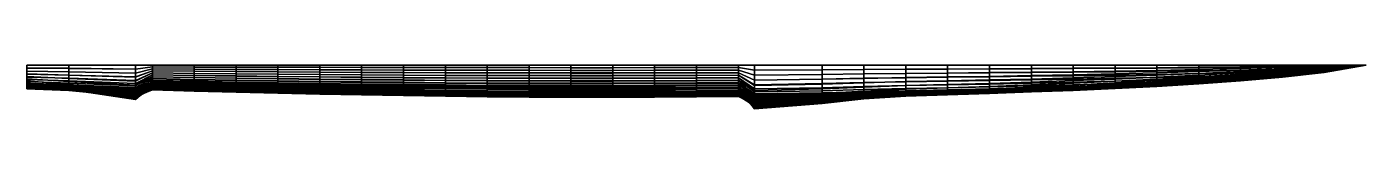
# Model space of a CAD drawing. Header units: millimetres. Extents: x 0 to 15000, y -4231 to -3738.
import ezdxf

# ---------------------------------------------------------------- set-up
doc = ezdxf.new("R2010")
doc.units = ezdxf.units.MM
doc.header["$MEASUREMENT"] = 0
doc.layers.add('Hulls Splitted mesh', color=18, linetype='Continuous', true_color=0x000000)

msp = doc.modelspace()

# ---------------------------------------------------------------- meshes
at = {"layer": 'Hulls Splitted mesh'}
mesh = msp.add_polyface(dxfattribs=at)
corners = [(0, -3738, -89), (469, -3738, -105), (469, -3775, -104), (0, -3772, -89), (469, -3813, -100), (0, -3806, -86), (469, -3851, -93), (0, -3840, -80), (469, -3886, -79), (0, -3873, -69), (469, -3917, -58), (0, -3902, -50), (469, -3941, -29), (0, -3924, -25), (469, -3959, 5), (0, -3941, 6), (469, -3971, 41), (0, -3953, 38), (469, -3981, 78), (0, -3963, 71), (469, -3989, 115), (0, -3971, 104), (469, -3997, 152), (0, -3978, 138), (469, -4003, 190), (0, -3985, 172), (469, -4008, 227), (0, -3990, 206), (469, -4012, 265), (0, -3995, 240), (469, -4016, 303), (0, -3999, 274), (469, -4019, 341), (0, -4002, 308), (469, -4021, 379), (0, -4004, 343), (469, -4022, 417), (0, -4004, 377), (469, -4022, 455), (0, -4001, 411), (469, -4020, 493), (0, -3996, 446), (469, -4017, 531), (0, -3989, 479), (469, -4013, 569), (0, -3980, 512), (469, -4006, 606), (0, -3968, 545), (469, -3995, 642), (0, -3954, 576), (469, -3979, 677), (0, -3936, 606), (469, -3956, 707), (0, -3916, 634), (469, -3924, 727), (0, -3893, 659), (469, -3888, 739), (0, -3867, 681), (469, -3851, 747), (0, -3838, 699), (469, -3813, 753), (0, -3806, 712), (469, -3776, 754), (0, -3772, 719), (469, -3738, 754), (0, -3738, 721), (1219, -3738, -136), (1219, -3783, -134), (1219, -3828, -129), (1219, -3872, -118), (1219, -3913, -99), (1219, -3947, -70), (1219, -3972, -32), (1219, -3989, 10), (1219, -4001, 54), (1219, -4011, 98), (1219, -4019, 142), (1219, -4025, 187), (1219, -4031, 232), (1219, -4036, 277), (1219, -4041, 322), (1219, -4049, 367), (1219, -4058, 411), (1219, -4070, 455), (1219, -4082, 499), (1219, -4094, 542), (1219, -4106, 586), (1219, -4116, 630), (1219, -4124, 675), (1219, -4122, 720), (1219, -4093, 753), (1219, -4052, 771), (1219, -4008, 783), (1219, -3963, 791), (1219, -3918, 796), (1219, -3873, 799), (1219, -3828, 801), (1219, -3783, 803), (1219, -3738, 803)]
mesh.append_faces([[corners[k] for k in face] for face in [(0, 1, 2, 3), (3, 2, 4, 5), (5, 4, 6, 7), (7, 6, 8, 9), (9, 8, 10, 11), (11, 10, 12, 13), (13, 12, 14, 15), (15, 14, 16, 17), (17, 16, 18, 19), (19, 18, 20, 21), (21, 20, 22, 23), (23, 22, 24, 25), (25, 24, 26, 27), (27, 26, 28, 29), (29, 28, 30, 31), (31, 30, 32, 33), (33, 32, 34, 35), (35, 34, 36, 37), (37, 36, 38, 39), (39, 38, 40, 41), (41, 40, 42, 43), (43, 42, 44, 45), (45, 44, 46, 47), (47, 46, 48, 49), (49, 48, 50, 51), (51, 50, 52, 53), (53, 52, 54, 55), (55, 54, 56, 57), (57, 56, 58, 59), (59, 58, 60, 61), (61, 60, 62, 63), (63, 62, 64, 65), (1, 66, 67, 2), (2, 67, 68, 4), (4, 68, 69, 6), (6, 69, 70, 8), (8, 70, 71, 10), (10, 71, 72, 12), (12, 72, 73, 14), (14, 73, 74, 16), (16, 74, 75, 18), (18, 75, 76, 20), (20, 76, 77, 22), (22, 77, 78, 24), (24, 78, 79, 26), (26, 79, 80, 28), (28, 80, 81, 30), (30, 81, 82, 32), (32, 82, 83, 34), (34, 83, 84, 36), (36, 84, 85, 38), (38, 85, 86, 40), (40, 86, 87, 42), (42, 87, 88, 44), (44, 88, 89, 46), (46, 89, 90, 48), (48, 90, 91, 50), (50, 91, 92, 52), (52, 92, 93, 54), (54, 93, 94, 56), (56, 94, 95, 58), (58, 95, 96, 60), (60, 96, 97, 62), (62, 97, 98, 64)]])
mesh = msp.add_polyface(dxfattribs=at)
corners = [(1219, -3738, -136), (1406, -3738, -144), (1406, -3760, -144), (1219, -3783, -134), (1406, -3782, -143), (1219, -3828, -129), (1406, -3804, -141), (1219, -3872, -118), (1406, -3826, -138), (1219, -3913, -99), (1406, -3848, -133), (1219, -3947, -70), (1406, -3870, -127), (1219, -3972, -32), (1406, -3890, -119), (1219, -3989, 10), (1406, -3910, -110), (1219, -4001, 54), (1406, -3929, -97), (1219, -4011, 98), (1406, -3946, -83), (1219, -4019, 142), (1406, -3960, -66), (1219, -4025, 187), (1406, -3972, -47), (1219, -4031, 232), (1406, -3982, -27), (1219, -4036, 277), (1406, -3990, -6), (1219, -4041, 322), (1406, -3997, 15), (1219, -4049, 367), (1406, -4003, 37), (1219, -4058, 411), (1406, -4008, 58), (1219, -4070, 455), (1406, -4013, 80), (1219, -4082, 499), (1406, -4017, 102), (1219, -4094, 542), (1406, -4005, 110), (1219, -4106, 586), (1406, -3983, 110), (1219, -4116, 630), (1406, -3960, 110), (1219, -4124, 675), (1406, -3938, 110), (1219, -4122, 720), (1406, -3916, 110), (1219, -4093, 753), (1406, -3893, 110), (1219, -4052, 771), (1406, -3871, 110), (1219, -4008, 783), (1406, -3849, 110), (1219, -3963, 791), (1406, -3827, 110), (1219, -3918, 796), (1406, -3804, 110), (1219, -3873, 799), (1406, -3782, 110), (1219, -3828, 801), (1406, -3760, 110), (1219, -3783, 803), (1406, -3738, 110), (1219, -3738, 803), (1875, -3738, -166), (1875, -3761, -165), (1875, -3785, -164), (1875, -3808, -162), (1875, -3832, -158), (1875, -3855, -153), (1875, -3877, -147), (1875, -3899, -138), (1875, -3920, -127), (1875, -3940, -114), (1875, -3957, -98), (1875, -3972, -80), (1875, -3984, -60), (1875, -3995, -38), (1875, -4003, -16), (1875, -4010, 6), (1875, -4016, 29), (1875, -4022, 52), (1875, -4026, 75), (1875, -4031, 98), (1875, -4021, 110), (1875, -3997, 110), (1875, -3974, 110), (1875, -3950, 110), (1875, -3926, 110), (1875, -3903, 110), (1875, -3879, 110), (1875, -3856, 110), (1875, -3832, 110), (1875, -3808, 110), (1875, -3785, 110), (1875, -3761, 110), (1875, -3738, 110)]
mesh.append_faces([[corners[k] for k in face] for face in [(0, 1, 2, 3), (3, 2, 4, 5), (5, 4, 6, 7), (7, 6, 8, 9), (9, 8, 10, 11), (11, 10, 12, 13), (13, 12, 14, 15), (15, 14, 16, 17), (17, 16, 18, 19), (19, 18, 20, 21), (21, 20, 22, 23), (23, 22, 24, 25), (25, 24, 26, 27), (27, 26, 28, 29), (29, 28, 30, 31), (31, 30, 32, 33), (33, 32, 34, 35), (35, 34, 36, 37), (37, 36, 38, 39), (39, 38, 40, 41), (41, 40, 42, 43), (43, 42, 44, 45), (45, 44, 46, 47), (47, 46, 48, 49), (49, 48, 50, 51), (51, 50, 52, 53), (53, 52, 54, 55), (55, 54, 56, 57), (57, 56, 58, 59), (59, 58, 60, 61), (61, 60, 62, 63), (63, 62, 64, 65), (1, 66, 67, 2), (2, 67, 68, 4), (4, 68, 69, 6), (6, 69, 70, 8), (8, 70, 71, 10), (10, 71, 72, 12), (12, 72, 73, 14), (14, 73, 74, 16), (16, 74, 75, 18), (18, 75, 76, 20), (20, 76, 77, 22), (22, 77, 78, 24), (24, 78, 79, 26), (26, 79, 80, 28), (28, 80, 81, 30), (30, 81, 82, 32), (32, 82, 83, 34), (34, 83, 84, 36), (36, 84, 85, 38), (38, 85, 86, 40), (40, 86, 87, 42), (42, 87, 88, 44), (44, 88, 89, 46), (46, 89, 90, 48), (48, 90, 91, 50), (50, 91, 92, 52), (52, 92, 93, 54), (54, 93, 94, 56), (56, 94, 95, 58), (58, 95, 96, 60), (60, 96, 97, 62), (62, 97, 98, 64)]])
mesh = msp.add_polyface(dxfattribs=at)
corners = [(1875, -3738, -166), (2344, -3738, -186), (2344, -3762, -186), (1875, -3761, -165), (2344, -3787, -184), (1875, -3785, -164), (2344, -3812, -182), (1875, -3808, -162), (2344, -3836, -178), (1875, -3832, -158), (2344, -3861, -172), (1875, -3855, -153), (2344, -3884, -165), (1875, -3877, -147), (2344, -3907, -156), (1875, -3899, -138), (2344, -3929, -144), (1875, -3920, -127), (2344, -3950, -130), (1875, -3940, -114), (2344, -3968, -113), (1875, -3957, -98), (2344, -3983, -93), (1875, -3972, -80), (2344, -3996, -72), (1875, -3984, -60), (2344, -4006, -49), (1875, -3995, -38), (2344, -4015, -26), (1875, -4003, -16), (2344, -4022, -2), (1875, -4010, 6), (2344, -4028, 22), (1875, -4016, 29), (2344, -4034, 46), (1875, -4022, 52), (2344, -4038, 70), (1875, -4026, 75), (2344, -4043, 95), (1875, -4031, 98), (2344, -4036, 110), (1875, -4021, 110), (2344, -4011, 110), (1875, -3997, 110), (2344, -3986, 110), (1875, -3974, 110), (2344, -3961, 110), (1875, -3950, 110), (2344, -3936, 110), (1875, -3926, 110), (2344, -3912, 110), (1875, -3903, 110), (2344, -3887, 110), (1875, -3879, 110), (2344, -3862, 110), (1875, -3856, 110), (2344, -3837, 110), (1875, -3832, 110), (2344, -3812, 110), (1875, -3808, 110), (2344, -3787, 110), (1875, -3785, 110), (2344, -3762, 110), (1875, -3761, 110), (2344, -3738, 110), (1875, -3738, 110), (2812, -3738, -205), (2812, -3763, -205), (2812, -3789, -203), (2812, -3815, -200), (2812, -3841, -196), (2812, -3866, -190), (2812, -3891, -182), (2812, -3915, -172), (2812, -3938, -160), (2812, -3959, -145), (2812, -3978, -127), (2812, -3993, -106), (2812, -4006, -84), (2812, -4017, -60), (2812, -4026, -35), (2812, -4033, -10), (2812, -4039, 15), (2812, -4044, 40), (2812, -4049, 66), (2812, -4054, 91), (2812, -4049, 110), (2812, -4023, 110), (2812, -3997, 110), (2812, -3971, 110), (2812, -3945, 110), (2812, -3919, 110), (2812, -3893, 110), (2812, -3867, 110), (2812, -3841, 110), (2812, -3815, 110), (2812, -3789, 110), (2812, -3763, 110), (2812, -3738, 110)]
mesh.append_faces([[corners[k] for k in face] for face in [(0, 1, 2, 3), (3, 2, 4, 5), (5, 4, 6, 7), (7, 6, 8, 9), (9, 8, 10, 11), (11, 10, 12, 13), (13, 12, 14, 15), (15, 14, 16, 17), (17, 16, 18, 19), (19, 18, 20, 21), (21, 20, 22, 23), (23, 22, 24, 25), (25, 24, 26, 27), (27, 26, 28, 29), (29, 28, 30, 31), (31, 30, 32, 33), (33, 32, 34, 35), (35, 34, 36, 37), (37, 36, 38, 39), (39, 38, 40, 41), (41, 40, 42, 43), (43, 42, 44, 45), (45, 44, 46, 47), (47, 46, 48, 49), (49, 48, 50, 51), (51, 50, 52, 53), (53, 52, 54, 55), (55, 54, 56, 57), (57, 56, 58, 59), (59, 58, 60, 61), (61, 60, 62, 63), (63, 62, 64, 65), (1, 66, 67, 2), (2, 67, 68, 4), (4, 68, 69, 6), (6, 69, 70, 8), (8, 70, 71, 10), (10, 71, 72, 12), (12, 72, 73, 14), (14, 73, 74, 16), (16, 74, 75, 18), (18, 75, 76, 20), (20, 76, 77, 22), (22, 77, 78, 24), (24, 78, 79, 26), (26, 79, 80, 28), (28, 80, 81, 30), (30, 81, 82, 32), (32, 82, 83, 34), (34, 83, 84, 36), (36, 84, 85, 38), (38, 85, 86, 40), (40, 86, 87, 42), (42, 87, 88, 44), (44, 88, 89, 46), (46, 89, 90, 48), (48, 90, 91, 50), (50, 91, 92, 52), (52, 92, 93, 54), (54, 93, 94, 56), (56, 94, 95, 58), (58, 95, 96, 60), (60, 96, 97, 62), (62, 97, 98, 64)]])
mesh = msp.add_polyface(dxfattribs=at)
corners = [(2812, -3738, -205), (3281, -3738, -222), (3281, -3764, -221), (2812, -3763, -205), (3281, -3791, -219), (2812, -3789, -203), (3281, -3818, -216), (2812, -3815, -200), (3281, -3845, -212), (2812, -3841, -196), (3281, -3871, -206), (2812, -3866, -190), (3281, -3897, -197), (2812, -3891, -182), (3281, -3922, -187), (2812, -3915, -172), (3281, -3945, -174), (2812, -3938, -160), (3281, -3967, -158), (2812, -3959, -145), (3281, -3986, -139), (2812, -3978, -127), (3281, -4002, -117), (2812, -3993, -106), (3281, -4016, -94), (2812, -4006, -84), (3281, -4026, -69), (2812, -4017, -60), (3281, -4035, -43), (2812, -4026, -35), (3281, -4042, -17), (2812, -4033, -10), (3281, -4049, 9), (2812, -4039, 15), (3281, -4054, 35), (2812, -4044, 40), (3281, -4059, 62), (2812, -4049, 66), (3281, -4063, 88), (2812, -4054, 91), (3281, -4061, 110), (2812, -4049, 110), (3281, -4034, 110), (2812, -4023, 110), (3281, -4007, 110), (2812, -3997, 110), (3281, -3980, 110), (2812, -3971, 110), (3281, -3953, 110), (2812, -3945, 110), (3281, -3926, 110), (2812, -3919, 110), (3281, -3899, 110), (2812, -3893, 110), (3281, -3872, 110), (2812, -3867, 110), (3281, -3845, 110), (2812, -3841, 110), (3281, -3818, 110), (2812, -3815, 110), (3281, -3791, 110), (2812, -3789, 110), (3281, -3764, 110), (2812, -3763, 110), (3281, -3738, 110), (2812, -3738, 110), (3750, -3738, -236), (3750, -3765, -235), (3750, -3793, -233), (3750, -3821, -230), (3750, -3848, -225), (3750, -3875, -219), (3750, -3902, -210), (3750, -3928, -199), (3750, -3952, -186), (3750, -3974, -169), (3750, -3994, -150), (3750, -4010, -127), (3750, -4024, -103), (3750, -4034, -77), (3750, -4043, -50), (3750, -4051, -24), (3750, -4057, 4), (3750, -4062, 31), (3750, -4067, 58), (3750, -4072, 86), (3750, -4072, 110), (3750, -4044, 110), (3750, -4016, 110), (3750, -3988, 110), (3750, -3960, 110), (3750, -3933, 110), (3750, -3905, 110), (3750, -3877, 110), (3750, -3849, 110), (3750, -3821, 110), (3750, -3793, 110), (3750, -3765, 110), (3750, -3738, 110)]
mesh.append_faces([[corners[k] for k in face] for face in [(0, 1, 2, 3), (3, 2, 4, 5), (5, 4, 6, 7), (7, 6, 8, 9), (9, 8, 10, 11), (11, 10, 12, 13), (13, 12, 14, 15), (15, 14, 16, 17), (17, 16, 18, 19), (19, 18, 20, 21), (21, 20, 22, 23), (23, 22, 24, 25), (25, 24, 26, 27), (27, 26, 28, 29), (29, 28, 30, 31), (31, 30, 32, 33), (33, 32, 34, 35), (35, 34, 36, 37), (37, 36, 38, 39), (39, 38, 40, 41), (41, 40, 42, 43), (43, 42, 44, 45), (45, 44, 46, 47), (47, 46, 48, 49), (49, 48, 50, 51), (51, 50, 52, 53), (53, 52, 54, 55), (55, 54, 56, 57), (57, 56, 58, 59), (59, 58, 60, 61), (61, 60, 62, 63), (63, 62, 64, 65), (1, 66, 67, 2), (2, 67, 68, 4), (4, 68, 69, 6), (6, 69, 70, 8), (8, 70, 71, 10), (10, 71, 72, 12), (12, 72, 73, 14), (14, 73, 74, 16), (16, 74, 75, 18), (18, 75, 76, 20), (20, 76, 77, 22), (22, 77, 78, 24), (24, 78, 79, 26), (26, 79, 80, 28), (28, 80, 81, 30), (30, 81, 82, 32), (32, 82, 83, 34), (34, 83, 84, 36), (36, 84, 85, 38), (38, 85, 86, 40), (40, 86, 87, 42), (42, 87, 88, 44), (44, 88, 89, 46), (46, 89, 90, 48), (48, 90, 91, 50), (50, 91, 92, 52), (52, 92, 93, 54), (54, 93, 94, 56), (56, 94, 95, 58), (58, 95, 96, 60), (60, 96, 97, 62), (62, 97, 98, 64)]])
mesh = msp.add_polyface(dxfattribs=at)
corners = [(3750, -3738, -236), (4219, -3738, -247), (4219, -3766, -247), (3750, -3765, -235), (4219, -3795, -245), (3750, -3793, -233), (4219, -3823, -241), (3750, -3821, -230), (4219, -3851, -237), (3750, -3848, -225), (4219, -3879, -230), (3750, -3875, -219), (4219, -3906, -221), (3750, -3902, -210), (4219, -3932, -210), (3750, -3928, -199), (4219, -3957, -196), (3750, -3952, -186), (4219, -3980, -179), (3750, -3974, -169), (4219, -4000, -158), (3750, -3994, -150), (4219, -4017, -135), (3750, -4010, -127), (4219, -4031, -110), (3750, -4024, -103), (4219, -4042, -84), (3750, -4034, -77), (4219, -4050, -56), (3750, -4043, -50), (4219, -4058, -29), (3750, -4051, -24), (4219, -4064, -1), (3750, -4057, 4), (4219, -4070, 27), (3750, -4062, 31), (4219, -4074, 55), (3750, -4067, 58), (4219, -4079, 84), (3750, -4072, 86), (4219, -4081, 110), (3750, -4072, 110), (4219, -4052, 110), (3750, -4044, 110), (4219, -4024, 110), (3750, -4016, 110), (4219, -3995, 110), (3750, -3988, 110), (4219, -3966, 110), (3750, -3960, 110), (4219, -3938, 110), (3750, -3933, 110), (4219, -3909, 110), (3750, -3905, 110), (4219, -3881, 110), (3750, -3877, 110), (4219, -3852, 110), (3750, -3849, 110), (4219, -3823, 110), (3750, -3821, 110), (4219, -3795, 110), (3750, -3793, 110), (4219, -3766, 110), (3750, -3765, 110), (4219, -3738, 110), (3750, -3738, 110), (4688, -3738, -256), (4688, -3767, -255), (4688, -3796, -253), (4688, -3825, -250), (4688, -3854, -245), (4688, -3882, -238), (4688, -3910, -229), (4688, -3937, -218), (4688, -3962, -203), (4688, -3985, -186), (4688, -4006, -165), (4688, -4023, -142), (4688, -4037, -116), (4688, -4047, -89), (4688, -4056, -61), (4688, -4064, -33), (4688, -4070, -4), (4688, -4075, 25), (4688, -4080, 53), (4688, -4085, 82), (4688, -4088, 110), (4688, -4059, 110), (4688, -4029, 110), (4688, -4000, 110), (4688, -3971, 110), (4688, -3942, 110), (4688, -3913, 110), (4688, -3883, 110), (4688, -3854, 110), (4688, -3825, 110), (4688, -3796, 110), (4688, -3767, 110), (4688, -3738, 110)]
mesh.append_faces([[corners[k] for k in face] for face in [(0, 1, 2, 3), (3, 2, 4, 5), (5, 4, 6, 7), (7, 6, 8, 9), (9, 8, 10, 11), (11, 10, 12, 13), (13, 12, 14, 15), (15, 14, 16, 17), (17, 16, 18, 19), (19, 18, 20, 21), (21, 20, 22, 23), (23, 22, 24, 25), (25, 24, 26, 27), (27, 26, 28, 29), (29, 28, 30, 31), (31, 30, 32, 33), (33, 32, 34, 35), (35, 34, 36, 37), (37, 36, 38, 39), (39, 38, 40, 41), (41, 40, 42, 43), (43, 42, 44, 45), (45, 44, 46, 47), (47, 46, 48, 49), (49, 48, 50, 51), (51, 50, 52, 53), (53, 52, 54, 55), (55, 54, 56, 57), (57, 56, 58, 59), (59, 58, 60, 61), (61, 60, 62, 63), (63, 62, 64, 65), (1, 66, 67, 2), (2, 67, 68, 4), (4, 68, 69, 6), (6, 69, 70, 8), (8, 70, 71, 10), (10, 71, 72, 12), (12, 72, 73, 14), (14, 73, 74, 16), (16, 74, 75, 18), (18, 75, 76, 20), (20, 76, 77, 22), (22, 77, 78, 24), (24, 78, 79, 26), (26, 79, 80, 28), (28, 80, 81, 30), (30, 81, 82, 32), (32, 82, 83, 34), (34, 83, 84, 36), (36, 84, 85, 38), (38, 85, 86, 40), (40, 86, 87, 42), (42, 87, 88, 44), (44, 88, 89, 46), (46, 89, 90, 48), (48, 90, 91, 50), (50, 91, 92, 52), (52, 92, 93, 54), (54, 93, 94, 56), (56, 94, 95, 58), (58, 95, 96, 60), (60, 96, 97, 62), (62, 97, 98, 64)]])
mesh = msp.add_polyface(dxfattribs=at)
corners = [(4688, -3738, -256), (5156, -3738, -262), (5156, -3767, -261), (4688, -3767, -255), (5156, -3797, -259), (4688, -3796, -253), (5156, -3826, -256), (4688, -3825, -250), (5156, -3855, -251), (4688, -3854, -245), (5156, -3884, -244), (4688, -3882, -238), (5156, -3912, -235), (4688, -3910, -229), (5156, -3940, -223), (4688, -3937, -218), (5156, -3966, -209), (4688, -3962, -203), (5156, -3989, -191), (4688, -3985, -186), (5156, -4010, -170), (4688, -4006, -165), (5156, -4028, -146), (4688, -4023, -142), (5156, -4041, -120), (4688, -4037, -116), (5156, -4052, -92), (4688, -4047, -89), (5156, -4061, -64), (4688, -4056, -61), (5156, -4068, -35), (4688, -4064, -33), (5156, -4075, -6), (4688, -4070, -4), (5156, -4080, 23), (4688, -4075, 25), (5156, -4085, 52), (4688, -4080, 53), (5156, -4090, 81), (4688, -4085, 82), (5156, -4093, 110), (4688, -4088, 110), (5156, -4064, 110), (4688, -4059, 110), (5156, -4034, 110), (4688, -4029, 110), (5156, -4004, 110), (4688, -4000, 110), (5156, -3975, 110), (4688, -3971, 110), (5156, -3945, 110), (4688, -3942, 110), (5156, -3915, 110), (4688, -3913, 110), (5156, -3886, 110), (4688, -3883, 110), (5156, -3856, 110), (4688, -3854, 110), (5156, -3826, 110), (4688, -3825, 110), (5156, -3797, 110), (4688, -3796, 110), (5156, -3767, 110), (4688, -3767, 110), (5156, -3738, 110), (4688, -3738, 110), (5625, -3738, -265), (5625, -3767, -265), (5625, -3797, -263), (5625, -3827, -259), (5625, -3857, -254), (5625, -3886, -247), (5625, -3914, -238), (5625, -3942, -226), (5625, -3968, -212), (5625, -3992, -194), (5625, -4013, -173), (5625, -4031, -149), (5625, -4045, -122), (5625, -4056, -95), (5625, -4065, -66), (5625, -4072, -37), (5625, -4078, -8), (5625, -4084, 22), (5625, -4089, 51), (5625, -4093, 81), (5625, -4097, 110), (5625, -4067, 110), (5625, -4037, 110), (5625, -4007, 110), (5625, -3977, 110), (5625, -3947, 110), (5625, -3917, 110), (5625, -3887, 110), (5625, -3857, 110), (5625, -3827, 110), (5625, -3797, 110), (5625, -3767, 110), (5625, -3738, 110)]
mesh.append_faces([[corners[k] for k in face] for face in [(0, 1, 2, 3), (3, 2, 4, 5), (5, 4, 6, 7), (7, 6, 8, 9), (9, 8, 10, 11), (11, 10, 12, 13), (13, 12, 14, 15), (15, 14, 16, 17), (17, 16, 18, 19), (19, 18, 20, 21), (21, 20, 22, 23), (23, 22, 24, 25), (25, 24, 26, 27), (27, 26, 28, 29), (29, 28, 30, 31), (31, 30, 32, 33), (33, 32, 34, 35), (35, 34, 36, 37), (37, 36, 38, 39), (39, 38, 40, 41), (41, 40, 42, 43), (43, 42, 44, 45), (45, 44, 46, 47), (47, 46, 48, 49), (49, 48, 50, 51), (51, 50, 52, 53), (53, 52, 54, 55), (55, 54, 56, 57), (57, 56, 58, 59), (59, 58, 60, 61), (61, 60, 62, 63), (63, 62, 64, 65), (1, 66, 67, 2), (2, 67, 68, 4), (4, 68, 69, 6), (6, 69, 70, 8), (8, 70, 71, 10), (10, 71, 72, 12), (12, 72, 73, 14), (14, 73, 74, 16), (16, 74, 75, 18), (18, 75, 76, 20), (20, 76, 77, 22), (22, 77, 78, 24), (24, 78, 79, 26), (26, 79, 80, 28), (28, 80, 81, 30), (30, 81, 82, 32), (32, 82, 83, 34), (34, 83, 84, 36), (36, 84, 85, 38), (38, 85, 86, 40), (40, 86, 87, 42), (42, 87, 88, 44), (44, 88, 89, 46), (46, 89, 90, 48), (48, 90, 91, 50), (50, 91, 92, 52), (52, 92, 93, 54), (54, 93, 94, 56), (56, 94, 95, 58), (58, 95, 96, 60), (60, 96, 97, 62), (62, 97, 98, 64)]])
mesh = msp.add_polyface(dxfattribs=at)
corners = [(5625, -3738, -265), (6094, -3738, -266), (6094, -3768, -265), (5625, -3767, -265), (6094, -3798, -263), (5625, -3797, -263), (6094, -3827, -259), (5625, -3827, -259), (6094, -3857, -254), (5625, -3857, -254), (6094, -3886, -247), (5625, -3886, -247), (6094, -3915, -238), (5625, -3914, -238), (6094, -3943, -227), (5625, -3942, -226), (6094, -3969, -213), (5625, -3968, -212), (6094, -3994, -195), (5625, -3992, -194), (6094, -4015, -174), (5625, -4013, -173), (6094, -4033, -150), (5625, -4031, -149), (6094, -4047, -123), (5625, -4045, -122), (6094, -4058, -95), (5625, -4056, -95), (6094, -4067, -66), (5625, -4065, -66), (6094, -4074, -37), (5625, -4072, -37), (6094, -4081, -8), (5625, -4078, -8), (6094, -4086, 22), (5625, -4084, 22), (6094, -4091, 51), (5625, -4089, 51), (6094, -4096, 81), (5625, -4093, 81), (6094, -4099, 110), (5625, -4097, 110), (6094, -4069, 110), (5625, -4067, 110), (6094, -4038, 110), (5625, -4037, 110), (6094, -4008, 110), (5625, -4007, 110), (6094, -3978, 110), (5625, -3977, 110), (6094, -3948, 110), (5625, -3947, 110), (6094, -3918, 110), (5625, -3917, 110), (6094, -3888, 110), (5625, -3887, 110), (6094, -3858, 110), (5625, -3857, 110), (6094, -3828, 110), (5625, -3827, 110), (6094, -3798, 110), (5625, -3797, 110), (6094, -3768, 110), (5625, -3767, 110), (6094, -3738, 110), (5625, -3738, 110), (6562, -3738, -263), (6562, -3768, -262), (6562, -3798, -260), (6562, -3827, -257), (6562, -3857, -252), (6562, -3886, -245), (6562, -3915, -236), (6562, -3943, -225), (6562, -3970, -211), (6562, -3994, -194), (6562, -4016, -173), (6562, -4034, -149), (6562, -4048, -122), (6562, -4059, -94), (6562, -4068, -65), (6562, -4076, -36), (6562, -4082, -7), (6562, -4087, 23), (6562, -4092, 52), (6562, -4097, 82), (6562, -4099, 110), (6562, -4068, 110), (6562, -4038, 110), (6562, -4008, 110), (6562, -3978, 110), (6562, -3948, 110), (6562, -3918, 110), (6562, -3888, 110), (6562, -3858, 110), (6562, -3828, 110), (6562, -3798, 110), (6562, -3768, 110), (6562, -3738, 110)]
mesh.append_faces([[corners[k] for k in face] for face in [(0, 1, 2, 3), (3, 2, 4, 5), (5, 4, 6, 7), (7, 6, 8, 9), (9, 8, 10, 11), (11, 10, 12, 13), (13, 12, 14, 15), (15, 14, 16, 17), (17, 16, 18, 19), (19, 18, 20, 21), (21, 20, 22, 23), (23, 22, 24, 25), (25, 24, 26, 27), (27, 26, 28, 29), (29, 28, 30, 31), (31, 30, 32, 33), (33, 32, 34, 35), (35, 34, 36, 37), (37, 36, 38, 39), (39, 38, 40, 41), (41, 40, 42, 43), (43, 42, 44, 45), (45, 44, 46, 47), (47, 46, 48, 49), (49, 48, 50, 51), (51, 50, 52, 53), (53, 52, 54, 55), (55, 54, 56, 57), (57, 56, 58, 59), (59, 58, 60, 61), (61, 60, 62, 63), (63, 62, 64, 65), (1, 66, 67, 2), (2, 67, 68, 4), (4, 68, 69, 6), (6, 69, 70, 8), (8, 70, 71, 10), (10, 71, 72, 12), (12, 72, 73, 14), (14, 73, 74, 16), (16, 74, 75, 18), (18, 75, 76, 20), (20, 76, 77, 22), (22, 77, 78, 24), (24, 78, 79, 26), (26, 79, 80, 28), (28, 80, 81, 30), (30, 81, 82, 32), (32, 82, 83, 34), (34, 83, 84, 36), (36, 84, 85, 38), (38, 85, 86, 40), (40, 86, 87, 42), (42, 87, 88, 44), (44, 88, 89, 46), (46, 89, 90, 48), (48, 90, 91, 50), (50, 91, 92, 52), (52, 92, 93, 54), (54, 93, 94, 56), (56, 94, 95, 58), (58, 95, 96, 60), (60, 96, 97, 62), (62, 97, 98, 64)]])
mesh = msp.add_polyface(dxfattribs=at)
corners = [(6562, -3738, -263), (7031, -3738, -258), (7031, -3767, -257), (6562, -3768, -262), (7031, -3797, -255), (6562, -3798, -260), (7031, -3827, -252), (6562, -3827, -257), (7031, -3857, -247), (6562, -3857, -252), (7031, -3886, -240), (6562, -3886, -245), (7031, -3914, -231), (6562, -3915, -236), (7031, -3942, -220), (6562, -3943, -225), (7031, -3969, -207), (6562, -3970, -211), (7031, -3993, -190), (6562, -3994, -194), (7031, -4015, -169), (6562, -4016, -173), (7031, -4033, -146), (6562, -4034, -149), (7031, -4048, -119), (6562, -4048, -122), (7031, -4059, -92), (6562, -4059, -94), (7031, -4068, -63), (6562, -4068, -65), (7031, -4075, -34), (6562, -4076, -36), (7031, -4082, -5), (6562, -4082, -7), (7031, -4087, 25), (6562, -4087, 23), (7031, -4092, 54), (6562, -4092, 52), (7031, -4096, 84), (6562, -4097, 82), (7031, -4097, 110), (6562, -4099, 110), (7031, -4067, 110), (6562, -4068, 110), (7031, -4037, 110), (6562, -4038, 110), (7031, -4007, 110), (6562, -4008, 110), (7031, -3977, 110), (6562, -3978, 110), (7031, -3947, 110), (6562, -3948, 110), (7031, -3917, 110), (6562, -3918, 110), (7031, -3887, 110), (6562, -3888, 110), (7031, -3857, 110), (6562, -3858, 110), (7031, -3827, 110), (6562, -3828, 110), (7031, -3797, 110), (6562, -3798, 110), (7031, -3767, 110), (6562, -3768, 110), (7031, -3738, 110), (6562, -3738, 110), (7500, -3738, -235), (7500, -3767, -234), (7500, -3796, -232), (7500, -3826, -229), (7500, -3855, -224), (7500, -3883, -218), (7500, -3911, -209), (7500, -3939, -198), (7500, -3965, -184), (7500, -3989, -167), (7500, -4009, -146), (7500, -4026, -122), (7500, -4038, -95), (7500, -4048, -68), (7500, -4056, -39), (7500, -4073, -25), (7500, -4081, 1), (7500, -4086, 30), (7500, -4091, 59), (7500, -4095, 88), (7500, -4091, 110), (7500, -4061, 110), (7500, -4032, 110), (7500, -4002, 110), (7500, -3973, 110), (7500, -3944, 110), (7500, -3914, 110), (7500, -3885, 110), (7500, -3855, 110), (7500, -3826, 110), (7500, -3796, 110), (7500, -3767, 110), (7500, -3738, 110)]
mesh.append_faces([[corners[k] for k in face] for face in [(0, 1, 2, 3), (3, 2, 4, 5), (5, 4, 6, 7), (7, 6, 8, 9), (9, 8, 10, 11), (11, 10, 12, 13), (13, 12, 14, 15), (15, 14, 16, 17), (17, 16, 18, 19), (19, 18, 20, 21), (21, 20, 22, 23), (23, 22, 24, 25), (25, 24, 26, 27), (27, 26, 28, 29), (29, 28, 30, 31), (31, 30, 32, 33), (33, 32, 34, 35), (35, 34, 36, 37), (37, 36, 38, 39), (39, 38, 40, 41), (41, 40, 42, 43), (43, 42, 44, 45), (45, 44, 46, 47), (47, 46, 48, 49), (49, 48, 50, 51), (51, 50, 52, 53), (53, 52, 54, 55), (55, 54, 56, 57), (57, 56, 58, 59), (59, 58, 60, 61), (61, 60, 62, 63), (63, 62, 64, 65), (1, 66, 67, 2), (2, 67, 68, 4), (4, 68, 69, 6), (6, 69, 70, 8), (8, 70, 71, 10), (10, 71, 72, 12), (12, 72, 73, 14), (14, 73, 74, 16), (16, 74, 75, 18), (18, 75, 76, 20), (20, 76, 77, 22), (22, 77, 78, 24), (24, 78, 79, 26), (26, 79, 80, 28), (28, 80, 81, 30), (30, 81, 82, 32), (32, 82, 83, 34), (34, 83, 84, 36), (36, 84, 85, 38), (38, 85, 86, 40), (40, 86, 87, 42), (42, 87, 88, 44), (44, 88, 89, 46), (46, 89, 90, 48), (48, 90, 91, 50), (50, 91, 92, 52), (52, 92, 93, 54), (54, 93, 94, 56), (56, 94, 95, 58), (58, 95, 96, 60), (60, 96, 97, 62), (62, 97, 98, 64)]])
mesh = msp.add_polyface(dxfattribs=at)
corners = [(7500, -3738, -235), (7969, -3738, -225), (7969, -3766, -224), (7500, -3767, -234), (7969, -3795, -222), (7500, -3796, -232), (7969, -3824, -219), (7500, -3826, -229), (7969, -3853, -215), (7500, -3855, -224), (7969, -3881, -208), (7500, -3883, -218), (7969, -3909, -200), (7500, -3911, -209), (7969, -3936, -190), (7500, -3939, -198), (7969, -3962, -176), (7500, -3965, -184), (7969, -3985, -160), (7500, -3989, -167), (7969, -4006, -139), (7500, -4009, -146), (7969, -4023, -116), (7500, -4026, -122), (7969, -4035, -90), (7500, -4038, -95), (7969, -4046, -63), (7500, -4048, -68), (7969, -4054, -35), (7500, -4056, -39), (7969, -4065, -13), (7500, -4073, -25), (7969, -4078, 5), (7500, -4081, 1), (7969, -4083, 34), (7500, -4086, 30), (7969, -4088, 62), (7500, -4091, 59), (7969, -4092, 91), (7500, -4095, 88), (7969, -4085, 110), (7500, -4091, 110), (7969, -4056, 110), (7500, -4061, 110), (7969, -4027, 110), (7500, -4032, 110), (7969, -3998, 110), (7500, -4002, 110), (7969, -3969, 110), (7500, -3973, 110), (7969, -3940, 110), (7500, -3944, 110), (7969, -3911, 110), (7500, -3914, 110), (7969, -3882, 110), (7500, -3885, 110), (7969, -3853, 110), (7500, -3855, 110), (7969, -3824, 110), (7500, -3826, 110), (7969, -3795, 110), (7500, -3796, 110), (7969, -3766, 110), (7500, -3767, 110), (7969, -3738, 110), (7500, -3738, 110), (8149, -3738, -235), (8149, -3795, -233), (8149, -3852, -226), (8149, -3907, -212), (8149, -3960, -190), (8149, -4006, -157), (8149, -4040, -110), (8149, -4061, -57), (8149, -4075, -2), (8149, -4085, 55), (8149, -4093, 111), (8149, -4100, 168), (8149, -4106, 225), (8149, -4111, 282), (8149, -4116, 339), (8149, -4125, 396), (8149, -4136, 452), (8149, -4150, 508), (8149, -4164, 563), (8149, -4179, 619), (8149, -4195, 674), (8149, -4211, 729), (8149, -4226, 784), (8149, -4231, 841), (8149, -4191, 878), (8149, -4137, 896), (8149, -4080, 908), (8149, -4024, 915), (8149, -3967, 920), (8149, -3909, 924), (8149, -3852, 926), (8149, -3795, 927), (8149, -3738, 927)]
mesh.append_faces([[corners[k] for k in face] for face in [(0, 1, 2, 3), (3, 2, 4, 5), (5, 4, 6, 7), (7, 6, 8, 9), (9, 8, 10, 11), (11, 10, 12, 13), (13, 12, 14, 15), (15, 14, 16, 17), (17, 16, 18, 19), (19, 18, 20, 21), (21, 20, 22, 23), (23, 22, 24, 25), (25, 24, 26, 27), (27, 26, 28, 29), (29, 28, 30, 31), (31, 30, 32, 33), (33, 32, 34, 35), (35, 34, 36, 37), (37, 36, 38, 39), (39, 38, 40, 41), (41, 40, 42, 43), (43, 42, 44, 45), (45, 44, 46, 47), (47, 46, 48, 49), (49, 48, 50, 51), (51, 50, 52, 53), (53, 52, 54, 55), (55, 54, 56, 57), (57, 56, 58, 59), (59, 58, 60, 61), (61, 60, 62, 63), (63, 62, 64, 65), (1, 66, 67, 2), (2, 67, 68, 4), (4, 68, 69, 6), (6, 69, 70, 8), (8, 70, 71, 10), (10, 71, 72, 12), (12, 72, 73, 14), (14, 73, 74, 16), (16, 74, 75, 18), (18, 75, 76, 20), (20, 76, 77, 22), (22, 77, 78, 24), (24, 78, 79, 26), (26, 79, 80, 28), (28, 80, 81, 30), (30, 81, 82, 32), (32, 82, 83, 34), (34, 83, 84, 36), (36, 84, 85, 38), (38, 85, 86, 40), (40, 86, 87, 42), (42, 87, 88, 44), (44, 88, 89, 46), (46, 89, 90, 48), (48, 90, 91, 50), (50, 91, 92, 52), (52, 92, 93, 54), (54, 93, 94, 56), (56, 94, 95, 58), (58, 95, 96, 60), (60, 96, 97, 62), (62, 97, 98, 64)]])
mesh = msp.add_polyface(dxfattribs=at)
corners = [(8149, -3738, -235), (8906, -3738, -213), (8906, -3791, -211), (8149, -3795, -233), (8906, -3844, -205), (8149, -3852, -226), (8906, -3897, -194), (8149, -3907, -212), (8906, -3947, -175), (8149, -3960, -190), (8906, -3992, -146), (8149, -4006, -157), (8906, -4026, -105), (8149, -4040, -110), (8906, -4048, -57), (8149, -4061, -57), (8906, -4063, -5), (8149, -4075, -2), (8906, -4074, 47), (8149, -4085, 55), (8906, -4082, 100), (8149, -4093, 111), (8906, -4089, 153), (8149, -4100, 168), (8906, -4094, 207), (8149, -4106, 225), (8906, -4099, 260), (8149, -4111, 282), (8906, -4103, 313), (8149, -4116, 339), (8906, -4108, 367), (8149, -4125, 396), (8906, -4116, 420), (8149, -4136, 452), (8906, -4124, 473), (8149, -4150, 508), (8906, -4134, 525), (8149, -4164, 563), (8906, -4144, 578), (8149, -4179, 619), (8906, -4154, 631), (8149, -4195, 674), (8906, -4163, 683), (8149, -4211, 729), (8906, -4169, 737), (8149, -4226, 784), (8906, -4169, 790), (8149, -4231, 841), (8906, -4149, 839), (8149, -4191, 878), (8906, -4106, 871), (8149, -4137, 896), (8906, -4056, 889), (8149, -4080, 908), (8906, -4004, 901), (8149, -4024, 915), (8906, -3951, 910), (8149, -3967, 920), (8906, -3898, 915), (8149, -3909, 924), (8906, -3845, 920), (8149, -3852, 926), (8906, -3791, 922), (8149, -3795, 927), (8906, -3738, 924), (8149, -3738, 927), (9375, -3738, -197), (9375, -3788, -195), (9375, -3838, -190), (9375, -3887, -180), (9375, -3935, -164), (9375, -3978, -139), (9375, -4013, -103), (9375, -4037, -58), (9375, -4052, -10), (9375, -4063, 39), (9375, -4072, 88), (9375, -4079, 138), (9375, -4084, 188), (9375, -4089, 239), (9375, -4092, 289), (9375, -4096, 339), (9375, -4099, 389), (9375, -4104, 439), (9375, -4108, 490), (9375, -4112, 540), (9375, -4116, 590), (9375, -4118, 640), (9375, -4118, 691), (9375, -4113, 741), (9375, -4101, 790), (9375, -4073, 831), (9375, -4032, 860), (9375, -3985, 880), (9375, -3937, 893), (9375, -3888, 903), (9375, -3838, 911), (9375, -3788, 916), (9375, -3738, 921)]
mesh.append_faces([[corners[k] for k in face] for face in [(0, 1, 2, 3), (3, 2, 4, 5), (5, 4, 6, 7), (7, 6, 8, 9), (9, 8, 10, 11), (11, 10, 12, 13), (13, 12, 14, 15), (15, 14, 16, 17), (17, 16, 18, 19), (19, 18, 20, 21), (21, 20, 22, 23), (23, 22, 24, 25), (25, 24, 26, 27), (27, 26, 28, 29), (29, 28, 30, 31), (31, 30, 32, 33), (33, 32, 34, 35), (35, 34, 36, 37), (37, 36, 38, 39), (39, 38, 40, 41), (41, 40, 42, 43), (43, 42, 44, 45), (45, 44, 46, 47), (47, 46, 48, 49), (49, 48, 50, 51), (51, 50, 52, 53), (53, 52, 54, 55), (55, 54, 56, 57), (57, 56, 58, 59), (59, 58, 60, 61), (61, 60, 62, 63), (63, 62, 64, 65), (1, 66, 67, 2), (2, 67, 68, 4), (4, 68, 69, 6), (6, 69, 70, 8), (8, 70, 71, 10), (10, 71, 72, 12), (12, 72, 73, 14), (14, 73, 74, 16), (16, 74, 75, 18), (18, 75, 76, 20), (20, 76, 77, 22), (22, 77, 78, 24), (24, 78, 79, 26), (26, 79, 80, 28), (28, 80, 81, 30), (30, 81, 82, 32), (32, 82, 83, 34), (34, 83, 84, 36), (36, 84, 85, 38), (38, 85, 86, 40), (40, 86, 87, 42), (42, 87, 88, 44), (44, 88, 89, 46), (46, 89, 90, 48), (48, 90, 91, 50), (50, 91, 92, 52), (52, 92, 93, 54), (54, 93, 94, 56), (56, 94, 95, 58), (58, 95, 96, 60), (60, 96, 97, 62), (62, 97, 98, 64)]])
mesh = msp.add_polyface(dxfattribs=at)
corners = [(9375, -3738, -197), (9844, -3738, -179), (9844, -3785, -178), (9375, -3788, -195), (9844, -3833, -173), (9375, -3838, -190), (9844, -3880, -165), (9375, -3887, -180), (9844, -3925, -150), (9375, -3935, -164), (9844, -3967, -127), (9375, -3978, -139), (9844, -4002, -94), (9375, -4013, -103), (9844, -4026, -53), (9375, -4037, -58), (9844, -4041, -8), (9375, -4052, -10), (9844, -4053, 39), (9375, -4063, 39), (9844, -4061, 86), (9375, -4072, 88), (9844, -4068, 133), (9375, -4079, 138), (9844, -4073, 181), (9375, -4084, 188), (9844, -4077, 228), (9375, -4089, 239), (9844, -4081, 276), (9375, -4092, 289), (9844, -4084, 324), (9375, -4096, 339), (9844, -4085, 372), (9375, -4099, 389), (9844, -4087, 419), (9375, -4104, 439), (9844, -4087, 467), (9375, -4108, 490), (9844, -4087, 515), (9375, -4112, 540), (9844, -4086, 563), (9375, -4116, 590), (9844, -4084, 611), (9375, -4118, 640), (9844, -4080, 658), (9375, -4118, 691), (9844, -4073, 706), (9375, -4113, 741), (9844, -4062, 752), (9375, -4101, 790), (9844, -4041, 795), (9375, -4073, 831), (9844, -4008, 830), (9375, -4032, 860), (9844, -3968, 855), (9375, -3985, 880), (9844, -3924, 874), (9375, -3937, 893), (9844, -3878, 888), (9375, -3888, 903), (9844, -3832, 899), (9375, -3838, 911), (9844, -3785, 908), (9375, -3788, 916), (9844, -3738, 915), (9375, -3738, 921), (10312, -3738, -160), (10312, -3784, -159), (10312, -3830, -155), (10312, -3875, -147), (10312, -3919, -133), (10312, -3960, -111), (10312, -3993, -80), (10312, -4016, -40), (10312, -4031, 4), (10312, -4042, 48), (10312, -4050, 94), (10312, -4056, 139), (10312, -4061, 185), (10312, -4065, 231), (10312, -4069, 277), (10312, -4071, 323), (10312, -4072, 369), (10312, -4073, 415), (10312, -4073, 462), (10312, -4072, 508), (10312, -4070, 554), (10312, -4067, 600), (10312, -4062, 646), (10312, -4055, 691), (10312, -4043, 736), (10312, -4023, 777), (10312, -3993, 812), (10312, -3956, 840), (10312, -3915, 861), (10312, -3872, 877), (10312, -3828, 890), (10312, -3783, 900), (10312, -3738, 908)]
mesh.append_faces([[corners[k] for k in face] for face in [(0, 1, 2, 3), (3, 2, 4, 5), (5, 4, 6, 7), (7, 6, 8, 9), (9, 8, 10, 11), (11, 10, 12, 13), (13, 12, 14, 15), (15, 14, 16, 17), (17, 16, 18, 19), (19, 18, 20, 21), (21, 20, 22, 23), (23, 22, 24, 25), (25, 24, 26, 27), (27, 26, 28, 29), (29, 28, 30, 31), (31, 30, 32, 33), (33, 32, 34, 35), (35, 34, 36, 37), (37, 36, 38, 39), (39, 38, 40, 41), (41, 40, 42, 43), (43, 42, 44, 45), (45, 44, 46, 47), (47, 46, 48, 49), (49, 48, 50, 51), (51, 50, 52, 53), (53, 52, 54, 55), (55, 54, 56, 57), (57, 56, 58, 59), (59, 58, 60, 61), (61, 60, 62, 63), (63, 62, 64, 65), (1, 66, 67, 2), (2, 67, 68, 4), (4, 68, 69, 6), (6, 69, 70, 8), (8, 70, 71, 10), (10, 71, 72, 12), (12, 72, 73, 14), (14, 73, 74, 16), (16, 74, 75, 18), (18, 75, 76, 20), (20, 76, 77, 22), (22, 77, 78, 24), (24, 78, 79, 26), (26, 79, 80, 28), (28, 80, 81, 30), (30, 81, 82, 32), (32, 82, 83, 34), (34, 83, 84, 36), (36, 84, 85, 38), (38, 85, 86, 40), (40, 86, 87, 42), (42, 87, 88, 44), (44, 88, 89, 46), (46, 89, 90, 48), (48, 90, 91, 50), (50, 91, 92, 52), (52, 92, 93, 54), (54, 93, 94, 56), (56, 94, 95, 58), (58, 95, 96, 60), (60, 96, 97, 62), (62, 97, 98, 64)]])
mesh = msp.add_polyface(dxfattribs=at)
corners = [(10312, -3738, -160), (10781, -3738, -140), (10781, -3782, -139), (10312, -3784, -159), (10781, -3826, -135), (10312, -3830, -155), (10781, -3870, -128), (10312, -3875, -147), (10781, -3912, -115), (10312, -3919, -133), (10781, -3951, -94), (10312, -3960, -111), (10781, -3983, -63), (10312, -3993, -80), (10781, -4005, -25), (10312, -4016, -40), (10781, -4020, 17), (10312, -4031, 4), (10781, -4030, 60), (10312, -4042, 48), (10781, -4038, 103), (10312, -4050, 94), (10781, -4043, 147), (10312, -4056, 139), (10781, -4048, 191), (10312, -4061, 185), (10781, -4052, 235), (10312, -4065, 231), (10781, -4054, 280), (10312, -4069, 277), (10781, -4056, 324), (10312, -4071, 323), (10781, -4057, 368), (10312, -4072, 369), (10781, -4057, 412), (10312, -4073, 415), (10781, -4057, 457), (10312, -4073, 462), (10781, -4055, 501), (10312, -4072, 508), (10781, -4053, 545), (10312, -4070, 554), (10781, -4049, 589), (10312, -4067, 600), (10781, -4044, 633), (10312, -4062, 646), (10781, -4036, 677), (10312, -4055, 691), (10781, -4024, 720), (10312, -4043, 736), (10781, -4005, 759), (10312, -4023, 777), (10781, -3977, 794), (10312, -3993, 812), (10781, -3944, 823), (10312, -3956, 840), (10781, -3906, 846), (10312, -3915, 861), (10781, -3865, 864), (10312, -3872, 877), (10781, -3823, 878), (10312, -3828, 890), (10781, -3781, 890), (10312, -3783, 900), (10781, -3738, 900), (10312, -3738, 908), (11250, -3738, -119), (11250, -3780, -118), (11250, -3822, -114), (11250, -3864, -108), (11250, -3904, -96), (11250, -3942, -76), (11250, -3972, -46), (11250, -3993, -10), (11250, -4006, 30), (11250, -4016, 72), (11250, -4023, 113), (11250, -4029, 155), (11250, -4033, 198), (11250, -4036, 240), (11250, -4039, 282), (11250, -4040, 324), (11250, -4040, 367), (11250, -4040, 409), (11250, -4039, 451), (11250, -4037, 494), (11250, -4034, 536), (11250, -4029, 578), (11250, -4023, 620), (11250, -4015, 661), (11250, -4003, 702), (11250, -3985, 740), (11250, -3960, 774), (11250, -3930, 804), (11250, -3895, 828), (11250, -3857, 848), (11250, -3818, 864), (11250, -3778, 878), (11250, -3738, 889)]
mesh.append_faces([[corners[k] for k in face] for face in [(0, 1, 2, 3), (3, 2, 4, 5), (5, 4, 6, 7), (7, 6, 8, 9), (9, 8, 10, 11), (11, 10, 12, 13), (13, 12, 14, 15), (15, 14, 16, 17), (17, 16, 18, 19), (19, 18, 20, 21), (21, 20, 22, 23), (23, 22, 24, 25), (25, 24, 26, 27), (27, 26, 28, 29), (29, 28, 30, 31), (31, 30, 32, 33), (33, 32, 34, 35), (35, 34, 36, 37), (37, 36, 38, 39), (39, 38, 40, 41), (41, 40, 42, 43), (43, 42, 44, 45), (45, 44, 46, 47), (47, 46, 48, 49), (49, 48, 50, 51), (51, 50, 52, 53), (53, 52, 54, 55), (55, 54, 56, 57), (57, 56, 58, 59), (59, 58, 60, 61), (61, 60, 62, 63), (63, 62, 64, 65), (1, 66, 67, 2), (2, 67, 68, 4), (4, 68, 69, 6), (6, 69, 70, 8), (8, 70, 71, 10), (10, 71, 72, 12), (12, 72, 73, 14), (14, 73, 74, 16), (16, 74, 75, 18), (18, 75, 76, 20), (20, 76, 77, 22), (22, 77, 78, 24), (24, 78, 79, 26), (26, 79, 80, 28), (28, 80, 81, 30), (30, 81, 82, 32), (32, 82, 83, 34), (34, 83, 84, 36), (36, 84, 85, 38), (38, 85, 86, 40), (40, 86, 87, 42), (42, 87, 88, 44), (44, 88, 89, 46), (46, 89, 90, 48), (48, 90, 91, 50), (50, 91, 92, 52), (52, 92, 93, 54), (54, 93, 94, 56), (56, 94, 95, 58), (58, 95, 96, 60), (60, 96, 97, 62), (62, 97, 98, 64)]])
mesh = msp.add_polyface(dxfattribs=at)
corners = [(11250, -3738, -119), (11719, -3738, -97), (11719, -3778, -96), (11250, -3780, -118), (11719, -3818, -93), (11250, -3822, -114), (11719, -3858, -87), (11250, -3864, -108), (11719, -3896, -76), (11250, -3904, -96), (11719, -3931, -57), (11250, -3942, -76), (11719, -3959, -28), (11250, -3972, -46), (11719, -3979, 7), (11250, -3993, -10), (11719, -3991, 45), (11250, -4006, 30), (11719, -4000, 85), (11250, -4016, 72), (11719, -4007, 124), (11250, -4023, 113), (11719, -4012, 164), (11250, -4029, 155), (11719, -4016, 204), (11250, -4033, 198), (11719, -4019, 244), (11250, -4036, 240), (11719, -4021, 285), (11250, -4039, 282), (11719, -4021, 325), (11250, -4040, 324), (11719, -4022, 365), (11250, -4040, 367), (11719, -4021, 405), (11250, -4040, 409), (11719, -4019, 445), (11250, -4039, 451), (11719, -4016, 486), (11250, -4037, 494), (11719, -4013, 526), (11250, -4034, 536), (11719, -4008, 566), (11250, -4029, 578), (11719, -4001, 605), (11250, -4023, 620), (11719, -3992, 644), (11250, -4015, 661), (11719, -3980, 683), (11250, -4003, 702), (11719, -3963, 719), (11250, -3985, 740), (11719, -3940, 752), (11250, -3960, 774), (11719, -3913, 782), (11250, -3930, 804), (11719, -3882, 808), (11250, -3895, 828), (11719, -3848, 829), (11250, -3857, 848), (11719, -3813, 847), (11250, -3818, 864), (11719, -3775, 863), (11250, -3778, 878), (11719, -3738, 876), (11250, -3738, 889), (12188, -3738, -74), (12188, -3775, -74), (12188, -3813, -71), (12188, -3851, -65), (12188, -3887, -55), (12188, -3920, -36), (12188, -3945, -8), (12188, -3963, 25), (12188, -3974, 62), (12188, -3983, 99), (12188, -3989, 136), (12188, -3993, 174), (12188, -3996, 211), (12188, -3999, 249), (12188, -4000, 287), (12188, -4001, 325), (12188, -4000, 363), (12188, -3999, 401), (12188, -3997, 439), (12188, -3994, 477), (12188, -3989, 514), (12188, -3984, 552), (12188, -3977, 589), (12188, -3967, 626), (12188, -3955, 661), (12188, -3939, 696), (12188, -3919, 728), (12188, -3895, 758), (12188, -3868, 784), (12188, -3838, 807), (12188, -3806, 827), (12188, -3772, 845), (12188, -3738, 860)]
mesh.append_faces([[corners[k] for k in face] for face in [(0, 1, 2, 3), (3, 2, 4, 5), (5, 4, 6, 7), (7, 6, 8, 9), (9, 8, 10, 11), (11, 10, 12, 13), (13, 12, 14, 15), (15, 14, 16, 17), (17, 16, 18, 19), (19, 18, 20, 21), (21, 20, 22, 23), (23, 22, 24, 25), (25, 24, 26, 27), (27, 26, 28, 29), (29, 28, 30, 31), (31, 30, 32, 33), (33, 32, 34, 35), (35, 34, 36, 37), (37, 36, 38, 39), (39, 38, 40, 41), (41, 40, 42, 43), (43, 42, 44, 45), (45, 44, 46, 47), (47, 46, 48, 49), (49, 48, 50, 51), (51, 50, 52, 53), (53, 52, 54, 55), (55, 54, 56, 57), (57, 56, 58, 59), (59, 58, 60, 61), (61, 60, 62, 63), (63, 62, 64, 65), (1, 66, 67, 2), (2, 67, 68, 4), (4, 68, 69, 6), (6, 69, 70, 8), (8, 70, 71, 10), (10, 71, 72, 12), (12, 72, 73, 14), (14, 73, 74, 16), (16, 74, 75, 18), (18, 75, 76, 20), (20, 76, 77, 22), (22, 77, 78, 24), (24, 78, 79, 26), (26, 79, 80, 28), (28, 80, 81, 30), (30, 81, 82, 32), (32, 82, 83, 34), (34, 83, 84, 36), (36, 84, 85, 38), (38, 85, 86, 40), (40, 86, 87, 42), (42, 87, 88, 44), (44, 88, 89, 46), (46, 89, 90, 48), (48, 90, 91, 50), (50, 91, 92, 52), (52, 92, 93, 54), (54, 93, 94, 56), (56, 94, 95, 58), (58, 95, 96, 60), (60, 96, 97, 62), (62, 97, 98, 64)]])
mesh = msp.add_polyface(dxfattribs=at)
corners = [(12188, -3738, -74), (12656, -3738, -51), (12656, -3773, -51), (12188, -3775, -74), (12656, -3808, -48), (12188, -3813, -71), (12656, -3843, -43), (12188, -3851, -65), (12656, -3877, -33), (12188, -3887, -55), (12656, -3907, -14), (12188, -3920, -36), (12656, -3929, 13), (12188, -3945, -8), (12656, -3944, 45), (12188, -3963, 25), (12656, -3955, 79), (12188, -3974, 62), (12656, -3962, 113), (12188, -3983, 99), (12656, -3967, 148), (12188, -3989, 136), (12656, -3971, 184), (12188, -3993, 174), (12656, -3974, 219), (12188, -3996, 211), (12656, -3976, 254), (12188, -3999, 249), (12656, -3977, 290), (12188, -4000, 287), (12656, -3977, 325), (12188, -4001, 325), (12656, -3976, 360), (12188, -4000, 363), (12656, -3974, 396), (12188, -3999, 401), (12656, -3971, 431), (12188, -3997, 439), (12656, -3968, 466), (12188, -3994, 477), (12656, -3963, 501), (12188, -3989, 514), (12656, -3957, 536), (12188, -3984, 552), (12656, -3949, 570), (12188, -3977, 589), (12656, -3939, 604), (12188, -3967, 626), (12656, -3927, 638), (12188, -3955, 661), (12656, -3913, 670), (12188, -3939, 696), (12656, -3895, 701), (12188, -3919, 728), (12656, -3875, 729), (12188, -3895, 758), (12656, -3851, 756), (12188, -3868, 784), (12656, -3826, 780), (12188, -3838, 807), (12656, -3798, 802), (12188, -3806, 827), (12656, -3768, 821), (12188, -3772, 845), (12656, -3738, 839), (12188, -3738, 860), (13125, -3738, -28), (13125, -3770, -27), (13125, -3802, -25), (13125, -3834, -20), (13125, -3865, -9), (13125, -3891, 10), (13125, -3910, 36), (13125, -3923, 66), (13125, -3931, 97), (13125, -3937, 129), (13125, -3942, 161), (13125, -3945, 194), (13125, -3948, 226), (13125, -3949, 259), (13125, -3949, 291), (13125, -3949, 324), (13125, -3947, 356), (13125, -3945, 388), (13125, -3942, 421), (13125, -3937, 453), (13125, -3932, 485), (13125, -3926, 517), (13125, -3918, 548), (13125, -3908, 579), (13125, -3897, 610), (13125, -3884, 640), (13125, -3869, 668), (13125, -3852, 696), (13125, -3832, 722), (13125, -3811, 747), (13125, -3788, 769), (13125, -3763, 791), (13125, -3738, 810)]
mesh.append_faces([[corners[k] for k in face] for face in [(0, 1, 2, 3), (3, 2, 4, 5), (5, 4, 6, 7), (7, 6, 8, 9), (9, 8, 10, 11), (11, 10, 12, 13), (13, 12, 14, 15), (15, 14, 16, 17), (17, 16, 18, 19), (19, 18, 20, 21), (21, 20, 22, 23), (23, 22, 24, 25), (25, 24, 26, 27), (27, 26, 28, 29), (29, 28, 30, 31), (31, 30, 32, 33), (33, 32, 34, 35), (35, 34, 36, 37), (37, 36, 38, 39), (39, 38, 40, 41), (41, 40, 42, 43), (43, 42, 44, 45), (45, 44, 46, 47), (47, 46, 48, 49), (49, 48, 50, 51), (51, 50, 52, 53), (53, 52, 54, 55), (55, 54, 56, 57), (57, 56, 58, 59), (59, 58, 60, 61), (61, 60, 62, 63), (63, 62, 64, 65), (1, 66, 67, 2), (2, 67, 68, 4), (4, 68, 69, 6), (6, 69, 70, 8), (8, 70, 71, 10), (10, 71, 72, 12), (12, 72, 73, 14), (14, 73, 74, 16), (16, 74, 75, 18), (18, 75, 76, 20), (20, 76, 77, 22), (22, 77, 78, 24), (24, 78, 79, 26), (26, 79, 80, 28), (28, 80, 81, 30), (30, 81, 82, 32), (32, 82, 83, 34), (34, 83, 84, 36), (36, 84, 85, 38), (38, 85, 86, 40), (40, 86, 87, 42), (42, 87, 88, 44), (44, 88, 89, 46), (46, 89, 90, 48), (48, 90, 91, 50), (50, 91, 92, 52), (52, 92, 93, 54), (54, 93, 94, 56), (56, 94, 95, 58), (58, 95, 96, 60), (60, 96, 97, 62), (62, 97, 98, 64)]])
mesh = msp.add_polyface(dxfattribs=at)
corners = [(13125, -3738, -28), (13594, -3738, -4), (13594, -3767, -3), (13125, -3770, -27), (13594, -3796, -1), (13125, -3802, -25), (13594, -3824, 4), (13125, -3834, -20), (13594, -3851, 16), (13125, -3865, -9), (13594, -3872, 36), (13125, -3891, 10), (13594, -3886, 61), (13125, -3910, 36), (13594, -3896, 88), (13125, -3923, 66), (13594, -3902, 117), (13125, -3931, 97), (13594, -3907, 145), (13125, -3937, 129), (13594, -3911, 174), (13125, -3942, 161), (13594, -3914, 203), (13125, -3945, 194), (13594, -3915, 232), (13125, -3948, 226), (13594, -3916, 261), (13125, -3949, 259), (13594, -3916, 290), (13125, -3949, 291), (13594, -3915, 319), (13125, -3949, 324), (13594, -3913, 349), (13125, -3947, 356), (13594, -3910, 377), (13125, -3945, 388), (13594, -3906, 406), (13125, -3942, 421), (13594, -3902, 435), (13125, -3937, 453), (13594, -3896, 464), (13125, -3932, 485), (13594, -3890, 492), (13125, -3926, 517), (13594, -3882, 520), (13125, -3918, 548), (13594, -3873, 548), (13125, -3908, 579), (13594, -3863, 575), (13125, -3897, 610), (13594, -3852, 602), (13125, -3884, 640), (13594, -3840, 628), (13125, -3869, 668), (13594, -3826, 654), (13125, -3852, 696), (13594, -3811, 679), (13125, -3832, 722), (13594, -3794, 703), (13125, -3811, 747), (13594, -3776, 726), (13125, -3788, 769), (13594, -3757, 748), (13125, -3763, 791), (13594, -3738, 769), (13125, -3738, 810), (14062, -3738, 21), (14062, -3762, 21), (14062, -3787, 24), (14062, -3811, 30), (14062, -3832, 44), (14062, -3846, 64), (14062, -3855, 87), (14062, -3862, 111), (14062, -3866, 135), (14062, -3870, 160), (14062, -3873, 184), (14062, -3874, 209), (14062, -3875, 234), (14062, -3875, 259), (14062, -3874, 284), (14062, -3872, 309), (14062, -3870, 333), (14062, -3867, 358), (14062, -3863, 383), (14062, -3858, 407), (14062, -3853, 431), (14062, -3848, 456), (14062, -3841, 480), (14062, -3834, 503), (14062, -3826, 527), (14062, -3818, 550), (14062, -3808, 573), (14062, -3798, 596), (14062, -3787, 618), (14062, -3776, 640), (14062, -3763, 662), (14062, -3751, 683), (14062, -3738, 704)]
mesh.append_faces([[corners[k] for k in face] for face in [(0, 1, 2, 3), (3, 2, 4, 5), (5, 4, 6, 7), (7, 6, 8, 9), (9, 8, 10, 11), (11, 10, 12, 13), (13, 12, 14, 15), (15, 14, 16, 17), (17, 16, 18, 19), (19, 18, 20, 21), (21, 20, 22, 23), (23, 22, 24, 25), (25, 24, 26, 27), (27, 26, 28, 29), (29, 28, 30, 31), (31, 30, 32, 33), (33, 32, 34, 35), (35, 34, 36, 37), (37, 36, 38, 39), (39, 38, 40, 41), (41, 40, 42, 43), (43, 42, 44, 45), (45, 44, 46, 47), (47, 46, 48, 49), (49, 48, 50, 51), (51, 50, 52, 53), (53, 52, 54, 55), (55, 54, 56, 57), (57, 56, 58, 59), (59, 58, 60, 61), (61, 60, 62, 63), (63, 62, 64, 65), (1, 66, 67, 2), (2, 67, 68, 4), (4, 68, 69, 6), (6, 69, 70, 8), (8, 70, 71, 10), (10, 71, 72, 12), (12, 72, 73, 14), (14, 73, 74, 16), (16, 74, 75, 18), (18, 75, 76, 20), (20, 76, 77, 22), (22, 77, 78, 24), (24, 78, 79, 26), (26, 79, 80, 28), (28, 80, 81, 30), (30, 81, 82, 32), (32, 82, 83, 34), (34, 83, 84, 36), (36, 84, 85, 38), (38, 85, 86, 40), (40, 86, 87, 42), (42, 87, 88, 44), (44, 88, 89, 46), (46, 89, 90, 48), (48, 90, 91, 50), (50, 91, 92, 52), (52, 92, 93, 54), (54, 93, 94, 56), (56, 94, 95, 58), (58, 95, 96, 60), (60, 96, 97, 62), (62, 97, 98, 64)]])
mesh = msp.add_polyface(dxfattribs=at)
corners = [(14062, -3738, 21), (14531, -3738, 46), (14531, -3757, 47), (14062, -3762, 21), (14531, -3775, 50), (14062, -3787, 24), (14531, -3792, 59), (14062, -3811, 30), (14531, -3803, 74), (14062, -3832, 44), (14531, -3810, 91), (14062, -3846, 64), (14531, -3815, 110), (14062, -3855, 87), (14531, -3818, 129), (14062, -3862, 111), (14531, -3821, 148), (14062, -3866, 135), (14531, -3822, 166), (14062, -3870, 160), (14531, -3823, 186), (14062, -3873, 184), (14531, -3823, 205), (14062, -3874, 209), (14531, -3823, 224), (14062, -3875, 234), (14531, -3822, 243), (14062, -3875, 259), (14531, -3821, 262), (14062, -3874, 284), (14531, -3819, 281), (14062, -3872, 309), (14531, -3817, 299), (14062, -3870, 333), (14531, -3814, 318), (14062, -3867, 358), (14531, -3812, 337), (14062, -3863, 383), (14531, -3809, 356), (14062, -3858, 407), (14531, -3805, 375), (14062, -3853, 431), (14531, -3802, 393), (14062, -3848, 456), (14531, -3798, 412), (14062, -3841, 480), (14531, -3793, 431), (14062, -3834, 503), (14531, -3789, 449), (14062, -3826, 527), (14531, -3784, 467), (14062, -3818, 550), (14531, -3778, 485), (14062, -3808, 573), (14531, -3772, 504), (14062, -3798, 596), (14531, -3766, 521), (14062, -3787, 618), (14531, -3759, 539), (14062, -3776, 640), (14531, -3752, 557), (14062, -3763, 662), (14531, -3745, 575), (14062, -3751, 683), (14531, -3738, 592), (14062, -3738, 704), (14532, -3738, 46), (14570, -3738, 48), (14608, -3738, 50), (14647, -3738, 52), (14685, -3738, 54), (14723, -3738, 57), (14761, -3738, 59), (14799, -3738, 61), (14837, -3738, 63), (14875, -3738, 65), (14913, -3738, 67), (14952, -3738, 69), (14989, -3738, 75), (15000, -3738, 109), (15000, -3738, 147), (14998, -3738, 186), (14995, -3738, 224), (14987, -3738, 261), (14966, -3738, 292), (14940, -3738, 320), (14913, -3738, 347), (14885, -3738, 374), (14858, -3738, 400), (14829, -3738, 426), (14800, -3738, 450), (14770, -3738, 474), (14739, -3738, 496), (14706, -3738, 515), (14672, -3738, 533), (14638, -3738, 550), (14603, -3738, 566), (14568, -3738, 580), (14531, -3738, 592)]
mesh.append_faces([[corners[k] for k in face] for face in [(0, 1, 2, 3), (3, 2, 4, 5), (5, 4, 6, 7), (7, 6, 8, 9), (9, 8, 10, 11), (11, 10, 12, 13), (13, 12, 14, 15), (15, 14, 16, 17), (17, 16, 18, 19), (19, 18, 20, 21), (21, 20, 22, 23), (23, 22, 24, 25), (25, 24, 26, 27), (27, 26, 28, 29), (29, 28, 30, 31), (31, 30, 32, 33), (33, 32, 34, 35), (35, 34, 36, 37), (37, 36, 38, 39), (39, 38, 40, 41), (41, 40, 42, 43), (43, 42, 44, 45), (45, 44, 46, 47), (47, 46, 48, 49), (49, 48, 50, 51), (51, 50, 52, 53), (53, 52, 54, 55), (55, 54, 56, 57), (57, 56, 58, 59), (59, 58, 60, 61), (61, 60, 62, 63), (63, 62, 64, 65), (1, 66, 67, 2), (2, 67, 68, 4), (4, 68, 69, 6), (6, 69, 70, 8), (8, 70, 71, 10), (10, 71, 72, 12), (12, 72, 73, 14), (14, 73, 74, 16), (16, 74, 75, 18), (18, 75, 76, 20), (20, 76, 77, 22), (22, 77, 78, 24), (24, 78, 79, 26), (26, 79, 80, 28), (28, 80, 81, 30), (30, 81, 82, 32), (32, 82, 83, 34), (34, 83, 84, 36), (36, 84, 85, 38), (38, 85, 86, 40), (40, 86, 87, 42), (42, 87, 88, 44), (44, 88, 89, 46), (46, 89, 90, 48), (48, 90, 91, 50), (50, 91, 92, 52), (52, 92, 93, 54), (54, 93, 94, 56), (56, 94, 95, 58), (58, 95, 96, 60), (60, 96, 97, 62), (62, 97, 98, 64)]])

doc.saveas('drawing.dxf')
